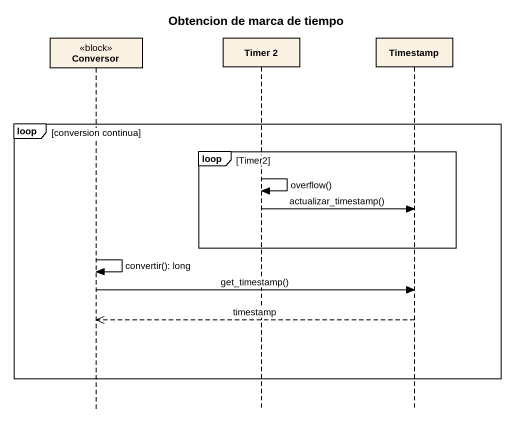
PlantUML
@startuml
title Obtencion de marca de tiempo
hide footbox
participant Conversor <<block>>
participant "Timer 2" as Timer_2
participant Timestamp

loop conversion continua
  loop Timer2
    Timer_2 -> Timer_2 : overflow()
    Timer_2 -> Timestamp : actualizar_timestamp()
  end
  Conversor -> Conversor : convertir(): long
  Conversor -> Timestamp : get_timestamp()
  Timestamp -->> Conversor : timestamp
end
@enduml
